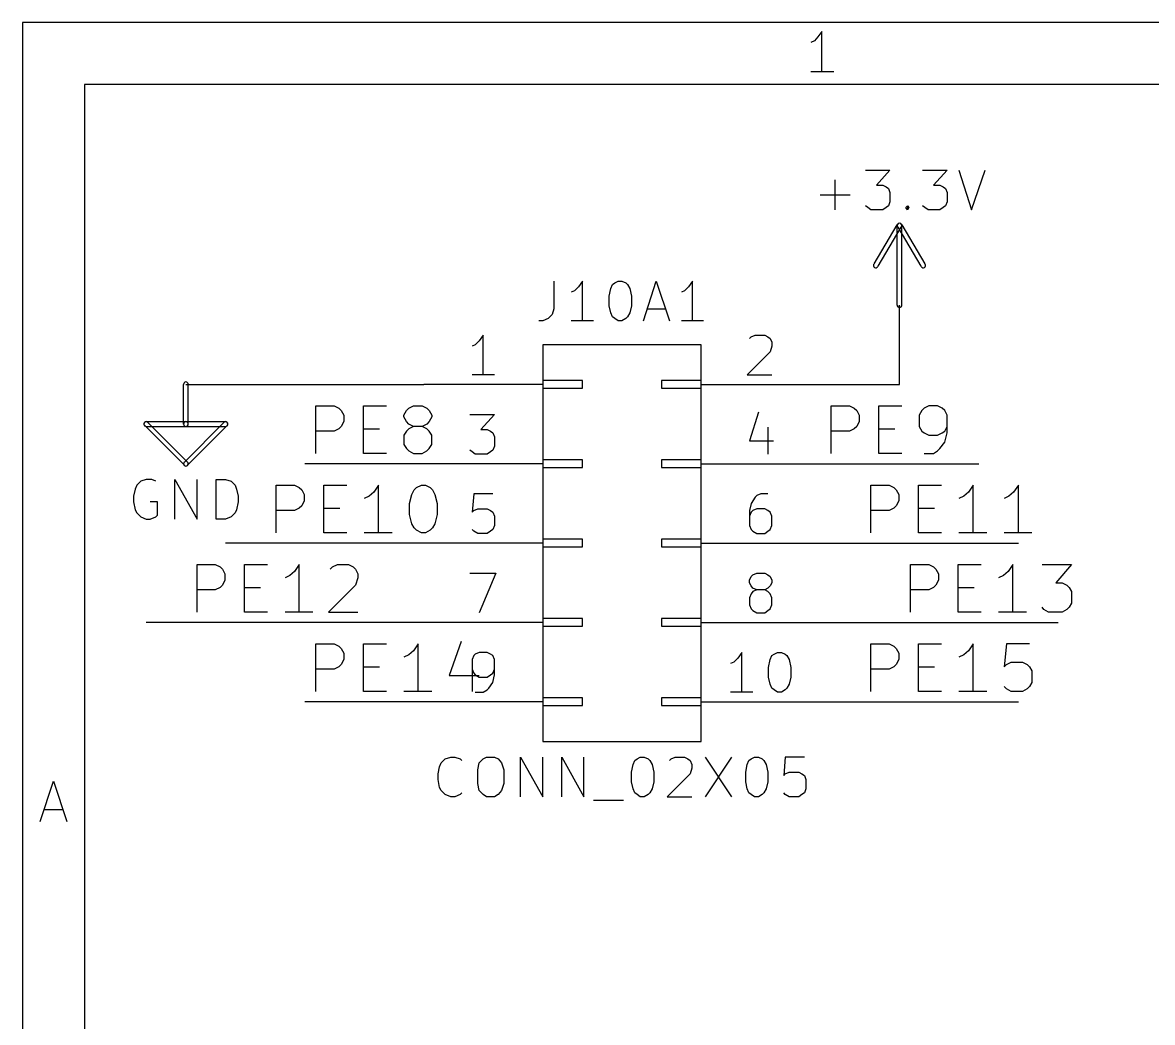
# Model space of a CAD drawing. Extents: x 10 to 287, y -200 to -10.
# Drawn here: x 10.01 to 46.2, y -42.02 to -10.01 of the extents above; entities that cross this region are included whole.
import ezdxf

# ---------------------------------------------------------------- set-up
doc = ezdxf.new("R2010")
doc.units = 0
doc.header["$MEASUREMENT"] = 0
doc.layers.add('BLACK', color=7, linetype='CONTINUOUS')

msp = doc.modelspace()

# ---------------------------------------------------------------- linework, layer by layer
at = {"layer": 'Black'}
for p, q in [((19.4056, -23.7998), (19.4056, -22.2758)), ((19.4056, -22.2758), (19.9898, -22.2758)), ((19.9898, -22.2758), (20.1422, -22.352)), ((20.1422, -22.352), (20.2184, -22.4282)), ((20.2184, -22.4282), (20.2946, -22.5806)), ((20.9296, -23.7998), (20.9296, -22.2758)), ((20.9296, -22.2758), (21.6662, -22.2758)), ((22.225, -22.5806), (22.3012, -22.4282)), ((22.3012, -22.4282), (22.3774, -22.352)), ((22.3774, -22.352), (22.5298, -22.2758)), ((22.5298, -22.2758), (22.8092, -22.2758)), ((22.8092, -22.2758), (22.9616, -22.352)), ((22.9616, -22.352), (23.0378, -22.4282)), ((23.0378, -22.4282), (23.114, -22.5806)), ((35.9156, -23.7998), (35.9156, -22.2758)), ((35.9156, -22.2758), (36.4998, -22.2758)), ((36.4998, -22.2758), (36.6522, -22.352)), ((36.6522, -22.352), (36.7284, -22.4282)), ((36.7284, -22.4282), (36.8046, -22.5806)), ((37.4396, -23.7998), (37.4396, -22.2758)), ((37.4396, -22.2758), (38.1762, -22.2758)), ((38.8112, -22.4282), (38.735, -22.5806)), ((38.8874, -22.352), (38.8112, -22.4282)), ((39.0398, -22.2758), (38.8874, -22.352)), ((39.3192, -22.2758), (39.0398, -22.2758)), ((39.4716, -22.352), (39.3192, -22.2758)), ((39.5478, -22.4282), (39.4716, -22.352)), ((39.624, -22.5806), (39.5478, -22.4282)), ((20.2946, -22.7838), (20.2184, -22.9362)), ((20.2946, -22.5806), (20.2946, -22.7838)), ((22.225, -22.6314), (22.225, -22.5806)), ((22.3012, -22.7838), (22.225, -22.6314)), ((22.3774, -22.86), (22.3012, -22.7838)), ((23.0378, -22.7838), (22.9616, -22.86)), ((23.114, -22.6314), (23.0378, -22.7838)), ((23.114, -22.5806), (23.114, -22.6314)), ((36.8046, -22.7838), (36.7284, -22.9362)), ((36.8046, -22.5806), (36.8046, -22.7838)), ((38.735, -22.5806), (38.735, -22.9362)), ((39.624, -23.1394), (39.624, -22.5806)), ((19.9898, -23.0886), (19.4056, -23.0886)), ((20.1422, -23.0124), (19.9898, -23.0886)), ((20.2184, -22.9362), (20.1422, -23.0124)), ((20.9296, -23.0124), (21.4376, -23.0124)), ((22.3012, -23.0886), (22.225, -23.2156)), ((22.3774, -23.0124), (22.3012, -23.0886)), ((22.5298, -22.9362), (22.3774, -22.86)), ((22.5298, -22.9362), (22.3774, -23.0124)), ((22.8092, -22.9362), (22.5298, -22.9362)), ((22.9616, -22.86), (22.8092, -22.9362)), ((22.9616, -23.0124), (22.8092, -22.9362)), ((23.0378, -23.0886), (22.9616, -23.0124)), ((23.114, -23.2156), (23.0378, -23.0886)), ((36.4998, -23.0886), (35.9156, -23.0886)), ((36.6522, -23.0124), (36.4998, -23.0886)), ((36.7284, -22.9362), (36.6522, -23.0124)), ((37.4396, -23.0124), (37.9476, -23.0124)), ((38.735, -22.9362), (38.8112, -23.0886)), ((38.8112, -23.0886), (38.8874, -23.1394)), ((38.8874, -23.1394), (39.0398, -23.2156)), ((39.3192, -23.2156), (39.4716, -23.1394)), ((39.4716, -23.1394), (39.5478, -23.0886)), ((39.5478, -23.0886), (39.624, -22.9362)), ((39.5478, -23.4442), (39.624, -23.1394)), ((22.225, -23.2156), (22.225, -23.5204)), ((22.225, -23.5204), (22.3012, -23.6474)), ((23.0378, -23.6474), (23.114, -23.5204)), ((23.114, -23.5204), (23.114, -23.2156)), ((39.0398, -23.2156), (39.3192, -23.2156)), ((39.3954, -23.6474), (39.5478, -23.4442)), ((21.6662, -23.7998), (20.9296, -23.7998)), ((22.3012, -23.6474), (22.3774, -23.7236)), ((22.3774, -23.7236), (22.5298, -23.7998)), ((22.5298, -23.7998), (22.8092, -23.7998)), ((22.8092, -23.7998), (22.9616, -23.7236)), ((22.9616, -23.7236), (23.0378, -23.6474)), ((38.1762, -23.7998), (37.4396, -23.7998)), ((38.8874, -23.7998), (39.1922, -23.7998)), ((39.1922, -23.7998), (39.3192, -23.7236)), ((39.3192, -23.7236), (39.3954, -23.6474)), ((18.1356, -26.3398), (18.1356, -24.8158)), ((18.1356, -24.8158), (18.7198, -24.8158)), ((18.7198, -24.8158), (18.8722, -24.892)), ((18.8722, -24.892), (18.9484, -24.9682)), ((18.9484, -24.9682), (19.0246, -25.1206)), ((19.6596, -26.3398), (19.6596, -24.8158)), ((19.6596, -24.8158), (20.3962, -24.8158)), ((21.4122, -24.8158), (21.2598, -25.0444)), ((21.4122, -26.3398), (21.4122, -24.8158)), ((22.479, -25.1206), (22.5552, -24.9682)), ((22.5552, -24.9682), (22.6314, -24.892)), ((22.6314, -24.892), (22.7838, -24.8158)), ((22.7838, -24.8158), (22.9108, -24.8158)), ((22.9108, -24.8158), (23.0632, -24.892)), ((23.0632, -24.892), (23.1394, -24.9682)), ((23.1394, -24.9682), (23.2156, -25.1206)), ((37.1856, -26.3398), (37.1856, -24.8158)), ((37.1856, -24.8158), (37.7698, -24.8158)), ((37.7698, -24.8158), (37.9222, -24.892)), ((37.9222, -24.892), (37.9984, -24.9682)), ((37.9984, -24.9682), (38.0746, -25.1206)), ((38.7096, -26.3398), (38.7096, -24.8158)), ((38.7096, -24.8158), (39.4462, -24.8158)), ((40.4622, -24.8158), (40.3098, -25.0444)), ((40.4622, -26.3398), (40.4622, -24.8158)), ((41.91, -24.8158), (41.7576, -25.0444)), ((41.91, -26.3398), (41.91, -24.8158)), ((19.0246, -25.3238), (18.9484, -25.4762)), ((19.0246, -25.1206), (19.0246, -25.3238)), ((21.1074, -25.1714), (20.955, -25.2476)), ((21.2598, -25.0444), (21.1074, -25.1714)), ((22.4028, -25.4), (22.479, -25.1206)), ((23.2156, -25.1206), (23.2918, -25.4)), ((38.0746, -25.3238), (37.9984, -25.4762)), ((38.0746, -25.1206), (38.0746, -25.3238)), ((40.1574, -25.1714), (40.005, -25.2476)), ((40.3098, -25.0444), (40.1574, -25.1714)), ((41.6052, -25.1714), (41.4528, -25.2476)), ((41.7576, -25.0444), (41.6052, -25.1714)), ((18.7198, -25.6286), (18.1356, -25.6286)), ((18.8722, -25.5524), (18.7198, -25.6286)), ((18.9484, -25.4762), (18.8722, -25.5524)), ((19.6596, -25.5524), (20.1676, -25.5524)), ((22.4028, -25.7556), (22.4028, -25.4)), ((23.2918, -25.4), (23.2918, -25.7556)), ((37.7698, -25.6286), (37.1856, -25.6286)), ((37.9222, -25.5524), (37.7698, -25.6286)), ((37.9984, -25.4762), (37.9222, -25.5524)), ((38.7096, -25.5524), (39.2176, -25.5524)), ((22.479, -26.0604), (22.4028, -25.7556)), ((23.2918, -25.7556), (23.2156, -26.0604)), ((20.3962, -26.3398), (19.6596, -26.3398)), ((21.844, -26.3398), (20.955, -26.3398)), ((22.5552, -26.1874), (22.479, -26.0604)), ((22.6314, -26.2636), (22.5552, -26.1874)), ((22.7838, -26.3398), (22.6314, -26.2636)), ((22.9108, -26.3398), (22.7838, -26.3398)), ((23.0632, -26.2636), (22.9108, -26.3398)), ((23.1394, -26.1874), (23.0632, -26.2636)), ((23.2156, -26.0604), (23.1394, -26.1874)), ((39.4462, -26.3398), (38.7096, -26.3398)), ((40.894, -26.3398), (40.005, -26.3398)), ((42.3418, -26.3398), (41.4528, -26.3398)), ((15.5956, -28.8798), (15.5956, -27.3558)), ((15.5956, -27.3558), (16.1798, -27.3558)), ((16.1798, -27.3558), (16.3322, -27.432)), ((16.3322, -27.432), (16.4084, -27.5082)), ((17.1196, -28.8798), (17.1196, -27.3558)), ((17.1196, -27.3558), (17.8562, -27.3558)), ((18.8722, -27.3558), (18.7198, -27.5844)), ((18.8722, -28.8798), (18.8722, -27.3558)), ((19.8628, -27.5082), (19.939, -27.432)), ((19.939, -27.432), (20.0914, -27.3558)), ((20.0914, -27.3558), (20.447, -27.3558)), ((20.447, -27.3558), (20.5994, -27.432)), ((20.5994, -27.432), (20.6756, -27.5082)), ((38.4556, -28.8798), (38.4556, -27.3558)), ((38.4556, -27.3558), (39.0398, -27.3558)), ((39.0398, -27.3558), (39.1922, -27.432)), ((39.1922, -27.432), (39.2684, -27.5082)), ((39.9796, -28.8798), (39.9796, -27.3558)), ((39.9796, -27.3558), (40.7162, -27.3558)), ((41.7322, -27.3558), (41.5798, -27.5844)), ((41.7322, -28.8798), (41.7322, -27.3558)), ((42.672, -27.3558), (43.6118, -27.3558)), ((43.6118, -27.3558), (43.1038, -27.94)), ((16.4084, -27.5082), (16.4846, -27.6606)), ((16.4846, -27.8638), (16.4084, -28.0162)), ((16.4846, -27.6606), (16.4846, -27.8638)), ((18.5674, -27.7114), (18.415, -27.7876)), ((18.7198, -27.5844), (18.5674, -27.7114)), ((20.6756, -27.5082), (20.7518, -27.6606)), ((20.7518, -27.7876), (20.6756, -28.0162)), ((20.7518, -27.6606), (20.7518, -27.7876)), ((39.2684, -27.5082), (39.3446, -27.6606)), ((39.3446, -27.8638), (39.2684, -28.0162)), ((39.3446, -27.6606), (39.3446, -27.8638)), ((41.4274, -27.7114), (41.275, -27.7876)), ((41.5798, -27.5844), (41.4274, -27.7114)), ((16.1798, -28.1686), (15.5956, -28.1686)), ((16.3322, -28.0924), (16.1798, -28.1686)), ((16.4084, -28.0162), (16.3322, -28.0924)), ((17.1196, -28.0924), (17.6276, -28.0924)), ((20.6756, -28.0162), (19.812, -28.8798)), ((39.0398, -28.1686), (38.4556, -28.1686)), ((39.1922, -28.0924), (39.0398, -28.1686)), ((39.2684, -28.0162), (39.1922, -28.0924)), ((39.9796, -28.0924), (40.4876, -28.0924)), ((43.1038, -27.94), (43.307, -27.94)), ((43.307, -27.94), (43.4594, -28.0162)), ((43.4594, -28.0162), (43.5356, -28.0924)), ((43.5356, -28.0924), (43.6118, -28.2194)), ((43.6118, -28.2194), (43.6118, -28.6004)), ((17.8562, -28.8798), (17.1196, -28.8798)), ((19.304, -28.8798), (18.415, -28.8798)), ((19.812, -28.8798), (20.7518, -28.8798)), ((40.7162, -28.8798), (39.9796, -28.8798)), ((42.164, -28.8798), (41.275, -28.8798)), ((42.7228, -28.8036), (42.672, -28.7274)), ((42.8752, -28.8798), (42.7228, -28.8036)), ((43.307, -28.8798), (42.8752, -28.8798)), ((43.4594, -28.8036), (43.307, -28.8798)), ((43.5356, -28.7274), (43.4594, -28.8036)), ((43.6118, -28.6004), (43.5356, -28.7274)), ((19.4056, -31.4198), (19.4056, -29.8958)), ((19.4056, -29.8958), (19.9898, -29.8958)), ((19.9898, -29.8958), (20.1422, -29.972)), ((20.1422, -29.972), (20.2184, -30.0482)), ((20.9296, -31.4198), (20.9296, -29.8958)), ((20.9296, -29.8958), (21.6662, -29.8958)), ((22.6822, -29.8958), (22.5298, -30.1244)), ((22.6822, -31.4198), (22.6822, -29.8958)), ((24.0538, -29.8196), (23.6728, -30.9118)), ((37.1856, -31.4198), (37.1856, -29.8958)), ((37.1856, -29.8958), (37.7698, -29.8958)), ((37.7698, -29.8958), (37.9222, -29.972)), ((37.9222, -29.972), (37.9984, -30.0482)), ((38.7096, -31.4198), (38.7096, -29.8958)), ((38.7096, -29.8958), (39.4462, -29.8958)), ((40.4622, -29.8958), (40.3098, -30.1244)), ((40.4622, -31.4198), (40.4622, -29.8958)), ((41.529, -29.8958), (41.4528, -30.6324)), ((42.2656, -29.8958), (41.529, -29.8958)), ((20.2184, -30.0482), (20.2946, -30.2006)), ((20.2946, -30.2006), (20.2946, -30.4038)), ((22.3774, -30.2514), (22.225, -30.3276)), ((22.5298, -30.1244), (22.3774, -30.2514)), ((37.9984, -30.0482), (38.0746, -30.2006)), ((38.0746, -30.2006), (38.0746, -30.4038)), ((40.1574, -30.2514), (40.005, -30.3276)), ((40.3098, -30.1244), (40.1574, -30.2514)), ((19.9898, -30.7086), (19.4056, -30.7086)), ((20.1422, -30.6324), (19.9898, -30.7086)), ((20.2184, -30.5562), (20.1422, -30.6324)), ((20.2946, -30.4038), (20.2184, -30.5562)), ((20.9296, -30.6324), (21.4376, -30.6324)), ((24.4094, -30.4038), (24.4094, -31.4198)), ((37.7698, -30.7086), (37.1856, -30.7086)), ((37.9222, -30.6324), (37.7698, -30.7086)), ((37.9984, -30.5562), (37.9222, -30.6324)), ((38.0746, -30.4038), (37.9984, -30.5562)), ((38.7096, -30.6324), (39.2176, -30.6324)), ((41.4528, -30.6324), (41.529, -30.5562)), ((41.529, -30.5562), (41.6814, -30.48)), ((41.6814, -30.48), (42.037, -30.48)), ((42.037, -30.48), (42.1894, -30.5562)), ((42.1894, -30.5562), (42.2656, -30.6324)), ((42.2656, -30.6324), (42.3418, -30.7594)), ((42.3418, -30.7594), (42.3418, -31.1404)), ((23.6728, -30.9118), (24.638, -30.9118)), ((21.6662, -31.4198), (20.9296, -31.4198)), ((23.114, -31.4198), (22.225, -31.4198)), ((39.4462, -31.4198), (38.7096, -31.4198)), ((40.894, -31.4198), (40.005, -31.4198)), ((41.529, -31.3436), (41.4528, -31.2674)), ((41.6814, -31.4198), (41.529, -31.3436)), ((42.037, -31.4198), (41.6814, -31.4198)), ((42.1894, -31.3436), (42.037, -31.4198)), ((42.2656, -31.2674), (42.1894, -31.3436)), ((42.3418, -31.1404), (42.2656, -31.2674))]:
    msp.add_line(p, q, dxfattribs=at)
at = {"layer": 'Cyan 2'}
for p, q in [((37.0078, -14.732), (37.7952, -14.732)), ((37.7952, -14.732), (37.3634, -15.2146)), ((38.8366, -14.732), (39.624, -14.732)), ((39.624, -14.732), (39.1922, -15.2146)), ((40.005, -14.732), (40.4114, -16.002)), ((40.4114, -16.002), (40.8432, -14.732)), ((36.0426, -16.002), (36.0426, -15.0368)), ((35.56, -15.5194), (36.5252, -15.5194)), ((37.3634, -15.2146), (37.5666, -15.2146)), ((37.5666, -15.2146), (37.6682, -15.2654)), ((37.6682, -15.2654), (37.7444, -15.3162)), ((37.7444, -15.3162), (37.7952, -15.4432)), ((37.7952, -15.4432), (37.7952, -15.748)), ((39.1922, -15.2146), (39.3954, -15.2146)), ((39.3954, -15.2146), (39.497, -15.2654)), ((39.497, -15.2654), (39.5732, -15.3162)), ((39.5732, -15.3162), (39.624, -15.4432)), ((39.624, -15.4432), (39.624, -15.748)), ((37.084, -15.9258), (37.0078, -15.875)), ((37.7444, -15.875), (37.6682, -15.9258)), ((37.7952, -15.748), (37.7444, -15.875)), ((38.3032, -15.9258), (38.354, -15.875)), ((38.354, -15.875), (38.4048, -15.9258)), ((38.354, -15.875), (38.354, -16.002)), ((38.9128, -15.9258), (38.8366, -15.875)), ((39.5732, -15.875), (39.497, -15.9258)), ((39.624, -15.748), (39.5732, -15.875)), ((37.1856, -16.002), (37.084, -15.9258)), ((37.5666, -16.002), (37.1856, -16.002)), ((37.6682, -15.9258), (37.5666, -16.002)), ((38.354, -16.002), (38.3032, -15.9258)), ((38.4048, -15.9258), (38.354, -16.002)), ((39.0144, -16.002), (38.9128, -15.9258)), ((39.3954, -16.002), (39.0144, -16.002)), ((39.497, -15.9258), (39.3954, -16.002)), ((27.0256, -18.288), (27.0256, -19.177)), ((27.94, -18.288), (27.813, -18.4658)), ((27.94, -19.558), (27.94, -18.288)), ((28.8544, -18.5166), (28.9052, -18.3896)), ((28.9052, -18.3896), (28.9814, -18.3388)), ((28.9814, -18.3388), (29.083, -18.288)), ((29.083, -18.288), (29.21, -18.288)), ((29.21, -18.288), (29.337, -18.3388)), ((29.337, -18.3388), (29.3878, -18.3896)), ((29.3878, -18.3896), (29.464, -18.5166)), ((29.8958, -19.558), (30.3022, -18.288)), ((30.3022, -18.288), (30.734, -19.558)), ((31.4706, -18.288), (31.3436, -18.4658)), ((31.4706, -19.558), (31.4706, -18.288)), ((27.686, -18.5928), (27.5844, -18.6436)), ((27.813, -18.4658), (27.686, -18.5928)), ((28.8036, -18.7706), (28.8544, -18.5166)), ((28.8036, -19.0754), (28.8036, -18.7706)), ((29.464, -18.5166), (29.5148, -18.7706)), ((29.5148, -18.7706), (29.5148, -19.0754)), ((31.2166, -18.5928), (31.115, -18.6436)), ((31.3436, -18.4658), (31.2166, -18.5928)), ((27.0256, -19.177), (26.9748, -19.3548)), ((28.8544, -19.304), (28.8036, -19.0754)), ((29.5148, -19.0754), (29.464, -19.304)), ((30.0228, -19.177), (30.607, -19.177)), ((26.8478, -19.4818), (26.67, -19.558)), ((26.9748, -19.3548), (26.8478, -19.4818)), ((28.9052, -19.431), (28.8544, -19.304)), ((28.9814, -19.4818), (28.9052, -19.431)), ((29.083, -19.558), (28.9814, -19.4818)), ((29.337, -19.4818), (29.21, -19.558)), ((29.3878, -19.431), (29.337, -19.4818)), ((29.464, -19.304), (29.3878, -19.431)), ((26.67, -19.558), (26.543, -19.558)), ((28.2956, -19.558), (27.5844, -19.558)), ((29.21, -19.558), (29.083, -19.558)), ((31.8262, -19.558), (31.115, -19.558)), ((13.6144, -24.9428), (13.5636, -25.1714)), ((13.6652, -24.8158), (13.6144, -24.9428)), ((13.7922, -24.6888), (13.6652, -24.8158)), ((13.97, -24.638), (13.7922, -24.6888)), ((14.1478, -24.638), (13.97, -24.638)), ((14.2748, -24.6888), (14.1478, -24.638)), ((14.8844, -25.908), (14.8844, -24.638)), ((14.8844, -24.638), (15.5956, -25.908)), ((15.5956, -25.908), (15.5956, -24.638)), ((16.2052, -25.908), (16.2052, -24.638)), ((16.2052, -24.638), (16.51, -24.638)), ((16.51, -24.638), (16.6878, -24.6888)), ((16.6878, -24.6888), (16.8148, -24.8158)), ((16.8148, -24.8158), (16.8656, -24.9428)), ((16.8656, -24.9428), (16.9164, -25.1714)), ((13.5636, -25.1714), (13.5636, -25.3492)), ((16.9164, -25.1714), (16.9164, -25.3492)), ((13.5636, -25.3492), (13.6144, -25.6032)), ((13.6144, -25.6032), (13.6652, -25.7048)), ((14.3256, -25.3492), (14.097, -25.3492)), ((14.3256, -25.781), (14.3256, -25.3492)), ((16.8656, -25.6032), (16.8148, -25.7048)), ((16.9164, -25.3492), (16.8656, -25.6032)), ((13.6652, -25.7048), (13.7922, -25.8318)), ((13.7922, -25.8318), (13.97, -25.908)), ((13.97, -25.908), (14.097, -25.908)), ((14.097, -25.908), (14.2748, -25.8318)), ((14.2748, -25.8318), (14.3256, -25.781)), ((16.51, -25.908), (16.2052, -25.908)), ((16.6878, -25.8318), (16.51, -25.908)), ((16.8148, -25.7048), (16.6878, -25.8318)), ((23.4188, -33.7058), (23.5458, -33.5788)), ((23.5458, -33.5788), (23.7236, -33.528)), ((23.7236, -33.528), (23.8506, -33.528)), ((23.8506, -33.528), (24.0284, -33.5788)), ((24.0284, -33.5788), (24.0792, -33.6296)), ((24.638, -33.7058), (24.765, -33.5788)), ((24.765, -33.5788), (24.8666, -33.528)), ((24.8666, -33.528), (25.1206, -33.528)), ((25.1206, -33.528), (25.2476, -33.5788)), ((25.2476, -33.5788), (25.3492, -33.7058)), ((25.9588, -34.798), (25.9588, -33.528)), ((25.9588, -33.528), (26.67, -34.798)), ((26.67, -34.798), (26.67, -33.528)), ((27.2796, -34.798), (27.2796, -33.528)), ((27.2796, -33.528), (27.9908, -34.798)), ((27.9908, -34.798), (27.9908, -33.528)), ((29.5656, -33.7566), (29.6164, -33.6296)), ((29.6164, -33.6296), (29.6926, -33.5788)), ((29.6926, -33.5788), (29.7942, -33.528)), ((29.7942, -33.528), (29.9212, -33.528)), ((29.9212, -33.528), (30.0482, -33.5788)), ((30.0482, -33.5788), (30.099, -33.6296)), ((30.099, -33.6296), (30.1752, -33.7566)), ((30.734, -33.6296), (30.7848, -33.5788)), ((30.7848, -33.5788), (30.9118, -33.528)), ((30.9118, -33.528), (31.2166, -33.528)), ((31.2166, -33.528), (31.3182, -33.5788)), ((31.3182, -33.5788), (31.3944, -33.6296)), ((31.3944, -33.6296), (31.4452, -33.7566)), ((31.877, -33.528), (32.7152, -34.798)), ((32.7152, -33.528), (31.877, -34.798)), ((33.2232, -33.7566), (33.274, -33.6296)), ((33.274, -33.6296), (33.3502, -33.5788)), ((33.3502, -33.5788), (33.4518, -33.528)), ((33.4518, -33.528), (33.5788, -33.528)), ((33.5788, -33.528), (33.7058, -33.5788)), ((33.7058, -33.5788), (33.7566, -33.6296)), ((33.7566, -33.6296), (33.8328, -33.7566)), ((34.4424, -33.528), (34.3916, -34.1122)), ((35.052, -33.528), (34.4424, -33.528)), ((23.3172, -34.0614), (23.368, -33.8328)), ((23.368, -33.8328), (23.4188, -33.7058)), ((24.5872, -33.9344), (24.638, -33.7058)), ((24.5872, -34.3662), (24.5872, -33.9344)), ((25.3492, -33.7058), (25.4254, -33.9344)), ((25.4254, -33.9344), (25.4254, -34.3662)), ((29.5148, -34.0106), (29.5656, -33.7566)), ((29.5148, -34.3154), (29.5148, -34.0106)), ((30.1752, -33.7566), (30.226, -34.0106)), ((30.226, -34.0106), (30.226, -34.3154)), ((31.4452, -33.8836), (31.3944, -34.0614)), ((31.4452, -33.7566), (31.4452, -33.8836)), ((33.1724, -34.0106), (33.2232, -33.7566)), ((33.1724, -34.3154), (33.1724, -34.0106)), ((33.8328, -33.7566), (33.8836, -34.0106)), ((33.8836, -34.0106), (33.8836, -34.3154)), ((34.4424, -34.0614), (34.5694, -34.0106)), ((34.5694, -34.0106), (34.8742, -34.0106)), ((34.8742, -34.0106), (34.9758, -34.0614)), ((23.3172, -34.2392), (23.3172, -34.0614)), ((23.368, -34.4932), (23.3172, -34.2392)), ((24.638, -34.5948), (24.5872, -34.3662)), ((25.4254, -34.3662), (25.3492, -34.5948)), ((29.5656, -34.544), (29.5148, -34.3154)), ((30.226, -34.3154), (30.1752, -34.544)), ((31.3944, -34.0614), (30.6578, -34.798)), ((33.2232, -34.544), (33.1724, -34.3154)), ((33.8836, -34.3154), (33.8328, -34.544)), ((34.3916, -34.1122), (34.4424, -34.0614)), ((34.9758, -34.0614), (35.052, -34.1122)), ((35.052, -34.1122), (35.1028, -34.2392)), ((35.1028, -34.2392), (35.1028, -34.544)), ((23.4188, -34.5948), (23.368, -34.4932)), ((23.5458, -34.7218), (23.4188, -34.5948)), ((23.7236, -34.798), (23.5458, -34.7218)), ((24.0284, -34.7218), (23.8506, -34.798)), ((24.0792, -34.671), (24.0284, -34.7218)), ((24.765, -34.7218), (24.638, -34.5948)), ((24.8666, -34.798), (24.765, -34.7218)), ((25.2476, -34.7218), (25.1206, -34.798)), ((25.3492, -34.5948), (25.2476, -34.7218)), ((29.6164, -34.671), (29.5656, -34.544)), ((29.6926, -34.7218), (29.6164, -34.671)), ((29.7942, -34.798), (29.6926, -34.7218)), ((30.0482, -34.7218), (29.9212, -34.798)), ((30.099, -34.671), (30.0482, -34.7218)), ((30.1752, -34.544), (30.099, -34.671)), ((33.274, -34.671), (33.2232, -34.544)), ((33.3502, -34.7218), (33.274, -34.671)), ((33.4518, -34.798), (33.3502, -34.7218)), ((33.7058, -34.7218), (33.5788, -34.798)), ((33.7566, -34.671), (33.7058, -34.7218)), ((33.8328, -34.544), (33.7566, -34.671)), ((34.4424, -34.7218), (34.3916, -34.671)), ((34.5694, -34.798), (34.4424, -34.7218)), ((34.9758, -34.7218), (34.8742, -34.798)), ((35.052, -34.671), (34.9758, -34.7218)), ((35.1028, -34.544), (35.052, -34.671)), ((23.8506, -34.798), (23.7236, -34.798)), ((25.1206, -34.798), (24.8666, -34.798)), ((28.2956, -34.8996), (29.2608, -34.8996)), ((29.9212, -34.798), (29.7942, -34.798)), ((30.6578, -34.798), (31.4452, -34.798)), ((33.5788, -34.798), (33.4518, -34.798)), ((34.8742, -34.798), (34.5694, -34.798))]:
    msp.add_line(p, q, dxfattribs=at)
at = {"layer": 'Green 2'}
for p, q in [((38.1, -21.59), (38.1, -19.05)), ((15.24, -21.59), (22.86, -21.59)), ((35.56, -21.59), (38.1, -21.59)), ((22.86, -24.13), (19.05, -24.13)), ((35.56, -24.13), (40.64, -24.13)), ((22.86, -26.67), (16.51, -26.67)), ((35.56, -26.67), (41.91, -26.67)), ((22.86, -29.21), (13.97, -29.21)), ((35.56, -29.21), (43.18, -29.21)), ((22.86, -31.75), (19.05, -31.75)), ((35.56, -31.75), (41.91, -31.75))]:
    msp.add_line(p, q, dxfattribs=at)
at = {"layer": 'Red 2'}
for p, q in [((10.0076, -10.0076), (10.0076, -200)), ((286.995, -10.0076), (10.0076, -10.0076)), ((35.4838, -10.4648), (35.3822, -10.5918)), ((35.6108, -10.287), (35.4838, -10.4648)), ((35.6108, -11.5824), (35.6108, -10.287)), ((35.3822, -10.5918), (35.2552, -10.6426)), ((35.9918, -11.5824), (35.2552, -11.5824)), ((11.9888, -11.9888), (11.9888, -198.018)), ((285.013, -11.9888), (11.9888, -11.9888)), ((37.2872, -17.7292), (38.0238, -16.4846)), ((37.4142, -17.8054), (38.1508, -16.5608)), ((38.0238, -19.05), (38.0238, -16.51)), ((38.0492, -16.5608), (38.7858, -17.8054)), ((38.1762, -16.4846), (38.9128, -17.7292)), ((38.1762, -19.05), (38.1762, -16.51)), ((24.638, -20.193), (24.511, -20.32)), ((24.765, -20.0152), (24.638, -20.193)), ((24.765, -21.2852), (24.765, -20.0152)), ((33.2994, -20.1168), (33.3502, -20.066)), ((33.3502, -20.066), (33.4772, -20.0152)), ((33.4772, -20.0152), (33.782, -20.0152)), ((33.782, -20.0152), (33.8836, -20.066)), ((33.8836, -20.066), (33.9598, -20.1168)), ((33.9598, -20.1168), (34.0106, -20.2438)), ((34.0106, -20.2438), (34.0106, -20.3708)), ((24.511, -20.32), (24.4094, -20.3708)), ((26.67, -20.32), (26.67, -33.02)), ((31.75, -20.32), (26.67, -20.32)), ((31.75, -33.02), (31.75, -20.32)), ((33.9598, -20.5486), (33.2232, -21.2852)), ((34.0106, -20.3708), (33.9598, -20.5486)), ((25.1206, -21.2852), (24.4094, -21.2852)), ((33.2232, -21.2852), (34.0106, -21.2852)), ((15.1638, -22.86), (15.1638, -21.59)), ((15.3162, -22.86), (15.3162, -21.59)), ((26.67, -21.59), (22.86, -21.59)), ((26.67, -21.463), (26.67, -21.717)), ((27.94, -21.463), (26.67, -21.463)), ((27.94, -21.717), (27.94, -21.463)), ((30.48, -21.463), (30.48, -21.717)), ((31.75, -21.463), (30.48, -21.463)), ((31.75, -21.717), (31.75, -21.463)), ((31.75, -21.59), (35.56, -21.59)), ((26.67, -21.717), (27.94, -21.717)), ((30.48, -21.717), (31.75, -21.717)), ((13.97, -22.7838), (15.24, -22.7838)), ((15.24, -22.7838), (16.51, -22.7838)), ((24.3332, -22.5552), (25.1206, -22.5552)), ((25.1206, -22.5552), (24.6888, -23.0378)), ((33.5788, -22.479), (33.2994, -23.3934)), ((15.1892, -24.1808), (13.9192, -22.9108)), ((13.97, -22.9362), (15.24, -22.9362)), ((15.2908, -24.0792), (14.0208, -22.8092)), ((16.4592, -22.8092), (15.1892, -24.0792)), ((15.24, -22.9362), (16.51, -22.9362)), ((16.5608, -22.9108), (15.2908, -24.1808)), ((24.6888, -23.0378), (24.892, -23.0378)), ((24.892, -23.0378), (24.9936, -23.0886)), ((24.9936, -23.0886), (25.0698, -23.1394)), ((25.0698, -23.1394), (25.1206, -23.2664)), ((33.8836, -22.9616), (33.8836, -23.8252)), ((25.1206, -23.2664), (25.1206, -23.5712)), ((33.2994, -23.3934), (34.0614, -23.3934)), ((24.4094, -23.749), (24.3332, -23.6982)), ((24.511, -23.8252), (24.4094, -23.749)), ((24.892, -23.8252), (24.511, -23.8252)), ((24.9936, -23.749), (24.892, -23.8252)), ((25.0698, -23.6982), (24.9936, -23.749)), ((25.1206, -23.5712), (25.0698, -23.6982)), ((26.67, -24.13), (22.86, -24.13)), ((26.67, -24.003), (26.67, -24.257)), ((27.94, -24.003), (26.67, -24.003)), ((27.94, -24.257), (27.94, -24.003)), ((30.48, -24.003), (30.48, -24.257)), ((31.75, -24.003), (30.48, -24.003)), ((31.75, -24.257), (31.75, -24.003)), ((31.75, -24.13), (35.56, -24.13)), ((26.67, -24.257), (27.94, -24.257)), ((30.48, -24.257), (31.75, -24.257)), ((24.4602, -25.0952), (24.4094, -25.6794)), ((25.0698, -25.0952), (24.4602, -25.0952)), ((33.4772, -25.1968), (33.3502, -25.4)), ((33.528, -25.146), (33.4772, -25.1968)), ((33.655, -25.0952), (33.528, -25.146)), ((33.8836, -25.0952), (33.655, -25.0952)), ((24.4094, -25.6794), (24.4602, -25.6286)), ((24.4602, -25.6286), (24.5872, -25.5778)), ((24.5872, -25.5778), (24.892, -25.5778)), ((24.892, -25.5778), (24.9936, -25.6286)), ((24.9936, -25.6286), (25.0698, -25.6794)), ((25.0698, -25.6794), (25.1206, -25.8064)), ((33.3502, -25.4), (33.2994, -25.6286)), ((33.2994, -25.6286), (33.2994, -26.1112)), ((33.3502, -25.6794), (33.2994, -25.8064)), ((33.401, -25.6286), (33.3502, -25.6794)), ((33.528, -25.5778), (33.401, -25.6286)), ((33.782, -25.5778), (33.528, -25.5778)), ((33.8836, -25.6286), (33.782, -25.5778)), ((33.9598, -25.6794), (33.8836, -25.6286)), ((34.0106, -25.8064), (33.9598, -25.6794)), ((25.1206, -25.8064), (25.1206, -26.1112)), ((34.0106, -26.1112), (34.0106, -25.8064)), ((24.4602, -26.289), (24.4094, -26.2382)), ((24.5872, -26.3652), (24.4602, -26.289)), ((24.892, -26.3652), (24.5872, -26.3652)), ((24.9936, -26.289), (24.892, -26.3652)), ((25.0698, -26.2382), (24.9936, -26.289)), ((25.1206, -26.1112), (25.0698, -26.2382)), ((33.2994, -26.1112), (33.3502, -26.2382)), ((33.3502, -26.2382), (33.401, -26.289)), ((33.401, -26.289), (33.528, -26.3652)), ((33.528, -26.3652), (33.782, -26.3652)), ((33.782, -26.3652), (33.8836, -26.289)), ((33.8836, -26.289), (33.9598, -26.2382)), ((33.9598, -26.2382), (34.0106, -26.1112)), ((26.67, -26.67), (22.86, -26.67)), ((26.67, -26.543), (26.67, -26.797)), ((27.94, -26.543), (26.67, -26.543)), ((27.94, -26.797), (27.94, -26.543)), ((30.48, -26.543), (30.48, -26.797)), ((31.75, -26.543), (30.48, -26.543)), ((31.75, -26.797), (31.75, -26.543)), ((31.75, -26.67), (35.56, -26.67)), ((26.67, -26.797), (27.94, -26.797)), ((30.48, -26.797), (31.75, -26.797)), ((24.3332, -27.6352), (25.1714, -27.6352)), ((25.1714, -27.6352), (24.638, -28.9052)), ((33.2994, -27.8638), (33.3502, -27.7368)), ((33.2994, -27.94), (33.2994, -27.8638)), ((33.3502, -27.7368), (33.401, -27.686)), ((33.401, -27.686), (33.528, -27.6352)), ((33.528, -27.6352), (33.782, -27.6352)), ((33.782, -27.6352), (33.8836, -27.686)), ((33.8836, -27.686), (33.9598, -27.7368)), ((33.9598, -27.7368), (34.0106, -27.8638)), ((34.0106, -27.8638), (34.0106, -27.94)), ((33.3502, -28.0416), (33.2994, -27.94)), ((33.401, -28.1178), (33.3502, -28.0416)), ((33.401, -28.2194), (33.3502, -28.2956)), ((33.528, -28.1686), (33.401, -28.1178)), ((33.528, -28.1686), (33.401, -28.2194)), ((33.782, -28.1686), (33.528, -28.1686)), ((33.8836, -28.1178), (33.782, -28.1686)), ((33.8836, -28.2194), (33.782, -28.1686)), ((33.9598, -28.0416), (33.8836, -28.1178)), ((33.9598, -28.2956), (33.8836, -28.2194)), ((34.0106, -27.94), (33.9598, -28.0416)), ((33.3502, -28.2956), (33.2994, -28.4226)), ((33.2994, -28.4226), (33.2994, -28.6512)), ((34.0106, -28.4226), (33.9598, -28.2956)), ((34.0106, -28.6512), (34.0106, -28.4226)), ((33.2994, -28.6512), (33.3502, -28.7782)), ((33.3502, -28.7782), (33.401, -28.829)), ((33.401, -28.829), (33.528, -28.9052)), ((33.528, -28.9052), (33.782, -28.9052)), ((33.782, -28.9052), (33.8836, -28.829)), ((33.8836, -28.829), (33.9598, -28.7782)), ((33.9598, -28.7782), (34.0106, -28.6512)), ((26.67, -29.21), (22.86, -29.21)), ((26.67, -29.083), (26.67, -29.337)), ((27.94, -29.083), (26.67, -29.083)), ((27.94, -29.337), (27.94, -29.083)), ((30.48, -29.083), (30.48, -29.337)), ((31.75, -29.083), (30.48, -29.083)), ((31.75, -29.337), (31.75, -29.083)), ((31.75, -29.21), (35.56, -29.21)), ((26.67, -29.337), (27.94, -29.337)), ((30.48, -29.337), (31.75, -29.337)), ((24.4602, -30.2768), (24.4094, -30.4038)), ((24.511, -30.226), (24.4602, -30.2768)), ((24.638, -30.1752), (24.511, -30.226)), ((24.892, -30.1752), (24.638, -30.1752)), ((24.9936, -30.226), (24.892, -30.1752)), ((25.0698, -30.2768), (24.9936, -30.226)), ((25.1206, -30.4038), (25.0698, -30.2768)), ((32.9184, -30.353), (32.7914, -30.48)), ((33.0454, -30.1752), (32.9184, -30.353)), ((33.0454, -31.4452), (33.0454, -30.1752)), ((33.9598, -30.4038), (34.0106, -30.2768)), ((34.0106, -30.2768), (34.0868, -30.226)), ((34.0868, -30.226), (34.1884, -30.1752)), ((34.1884, -30.1752), (34.3154, -30.1752)), ((34.3154, -30.1752), (34.4424, -30.226)), ((34.4424, -30.226), (34.4932, -30.2768)), ((34.4932, -30.2768), (34.5694, -30.4038)), ((24.4094, -30.4038), (24.4094, -30.7086)), ((24.4094, -30.7086), (24.4602, -30.8356)), ((25.0698, -30.8356), (25.1206, -30.7086)), ((25.1206, -30.8864), (25.1206, -30.4038)), ((32.7914, -30.48), (32.6898, -30.5308)), ((33.909, -30.6578), (33.9598, -30.4038)), ((33.909, -30.9626), (33.909, -30.6578)), ((34.5694, -30.4038), (34.6202, -30.6578)), ((34.6202, -30.6578), (34.6202, -30.9626)), ((24.4602, -30.8356), (24.511, -30.8864)), ((24.511, -30.8864), (24.638, -30.9626)), ((24.638, -30.9626), (24.892, -30.9626)), ((24.892, -30.9626), (24.9936, -30.8864)), ((24.9936, -30.8864), (25.0698, -30.8356)), ((25.0698, -31.1404), (25.1206, -30.8864)), ((33.9598, -31.1912), (33.909, -30.9626)), ((34.6202, -30.9626), (34.5694, -31.1912)), ((24.511, -31.4452), (24.765, -31.4452)), ((24.765, -31.4452), (24.892, -31.369)), ((24.892, -31.369), (24.9428, -31.3182)), ((24.9428, -31.3182), (25.0698, -31.1404)), ((33.401, -31.4452), (32.6898, -31.4452)), ((34.0106, -31.3182), (33.9598, -31.1912)), ((34.0868, -31.369), (34.0106, -31.3182)), ((34.1884, -31.4452), (34.0868, -31.369)), ((34.3154, -31.4452), (34.1884, -31.4452)), ((34.4424, -31.369), (34.3154, -31.4452)), ((34.4932, -31.3182), (34.4424, -31.369)), ((34.5694, -31.1912), (34.4932, -31.3182)), ((26.67, -31.75), (22.86, -31.75)), ((26.67, -31.623), (26.67, -31.877)), ((27.94, -31.623), (26.67, -31.623)), ((27.94, -31.877), (27.94, -31.623)), ((30.48, -31.623), (30.48, -31.877)), ((31.75, -31.623), (30.48, -31.623)), ((31.75, -31.877), (31.75, -31.623)), ((31.75, -31.75), (35.56, -31.75)), ((26.67, -31.877), (27.94, -31.877)), ((30.48, -31.877), (31.75, -31.877)), ((26.67, -33.02), (31.75, -33.02)), ((10.5664, -35.5854), (10.9982, -34.29)), ((10.9982, -34.29), (11.43, -35.5854)), ((10.6934, -35.2044), (11.303, -35.2044))]:
    msp.add_line(p, q, dxfattribs=at)
for centre, start, end in [((38.1, -16.51), 360, 540), ((38.1, -16.51), 30.9638, 210.964), ((38.1, -16.51), 329.036, 509.036), ((37.338, -17.78), 149.036, 329.036), ((38.862, -17.78), 210.964, 390.964), ((38.1, -19.05), 180, 360), ((15.24, -21.59), 360, 540), ((13.97, -22.86), 405, 585), ((13.97, -22.86), 90, 270), ((15.24, -22.86), 90, 270), ((15.24, -22.86), 270, 450), ((16.51, -22.86), 315, 495), ((16.51, -22.86), 270, 450), ((15.24, -22.86), 180, 360), ((15.24, -24.13), 495, 675), ((15.24, -24.13), 225, 405)]:
    msp.add_arc(centre, 0.0762, start, end, dxfattribs=at)

doc.saveas('drawing.dxf')
